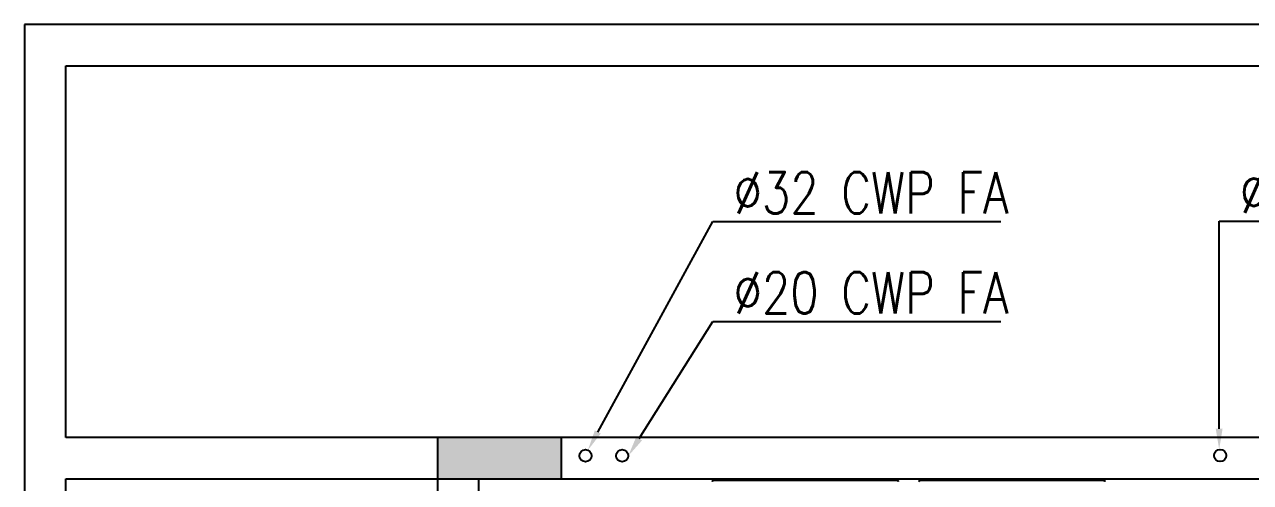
# Model space of a CAD drawing. Header units: metres. Extents: x -658 to -58, y -713 to -118.
# Drawn here: x -230 to -224.07, y -192.16 to -189.95 of the extents above; entities that cross this region are included whole.
import ezdxf
from ezdxf import colors
from ezdxf.entities.mleader import LeaderData, LeaderLine
from ezdxf.math import Vec2, Vec3

# ---------------------------------------------------------------- set-up
doc = ezdxf.new("R2010")
doc.units = ezdxf.units.M
doc.header["$LTSCALE"] = 100
for name, color, linetype in [('cw', 4, 'Continuous'), ('plan', 8, 'Continuous'), ('WATER TEXT', 3, 'Continuous')]:
    doc.layers.add(name, color=color, linetype=linetype)
doc.styles.add('02-GROUND-FOR WORK$0$MZ', font='romans.shx', dxfattribs={"width": 0.8})

# ---------------------------------------------------------------- blocks, each defined once
blk = doc.blocks.new('Modern_Bed_13665 - Modern_Bed_13665-1077701-الدور الاول')
for p, q in [((-0.056, 0.8542), (-0.944, 0.8542)), ((-0.056, 0.8527), (-0.944, 0.8527)), ((0.944, 0.8542), (0.056, 0.8542)), ((0.944, 0.8527), (0.056, 0.8527))]:
    blk.add_line(p, q)
at = {"flags": 128}
for points in [[(-0.95, 0.8468), (-0.9498, 0.8484), (-0.9492, 0.8498), (-0.9482, 0.851), (-0.947, 0.8519), (-0.9456, 0.8525), (-0.944, 0.8527)], [(-0.056, 0.8527), (-0.0544, 0.8525), (-0.053, 0.8519), (-0.0518, 0.851), (-0.0508, 0.8498), (-0.0502, 0.8484), (-0.05, 0.8468)], [(0.05, 0.8468), (0.0502, 0.8484), (0.0508, 0.8498), (0.0518, 0.851), (0.053, 0.8519), (0.0544, 0.8525), (0.056, 0.8527)], [(0.944, 0.8527), (0.9456, 0.8525), (0.947, 0.8519), (0.9482, 0.851), (0.9492, 0.8498), (0.9498, 0.8484), (0.95, 0.8468)]]:
    blk.add_lwpolyline(points, dxfattribs=at)
for centre, start, end in [((-0.944, 0.8482), 90, 180), ((-0.056, 0.8482), 0, 90), ((0.056, 0.8482), 90, 180), ((0.944, 0.8482), 360, 90)]:
    blk.add_arc(centre, 0.006, start, end)
blk = doc.blocks.new('RWEFRWEFRWE')
h = blk.add_hatch(color=256)
h.dxf.hatch_style = 1
h.paths.add_polyline_path([(-227.4055, -174.2532), (-227.4055, -174.0532), (-228.0055, -174.0532), (-228.0055, -174.2532)])
blk.add_lwpolyline([(-227.4055, -174.2532), (-227.4055, -174.0532), (-228.0055, -174.0532), (-228.0055, -174.2532)], close=True)
blk = doc.blocks.new('A$Cb06f5615')
at = {"layer": 'plan'}
for p, q in [((-11.1028, 21.3095), (-41.8028, 21.3095)), ((-41.8028, 21.3095), (-41.8028, 1.3095)), ((-41.6028, 21.1095), (-28.9035, 21.1095)), ((-41.6028, 19.3095), (-41.6028, 21.1095)), ((-39.8035, 19.3095), (-41.6028, 19.3095)), ((-39.8035, 19.3095), (-39.8035, 17.3095)), ((-34.2035, 19.3095), (-39.8035, 19.3095)), ((-41.6028, 19.1095), (-39.8035, 19.1095)), ((-41.6028, 1.5095), (-41.6028, 19.1095)), ((-39.6035, 17.3095), (-39.6035, 19.1095)), ((-39.6035, 19.1095), (-34.6035, 19.1095))]:
    blk.add_line(p, q, dxfattribs=at)
for name, p in [('RWEFRWEFRWE', (188.202, 193.3627)), ('Modern_Bed_13665 - Modern_Bed_13665-1077701-الدور الاول', (-37.5226, 18.2495))]:
    blk.add_blockref(name, p, dxfattribs=at)

msp = doc.modelspace()

# ---------------------------------------------------------------- linework, layer by layer
at = {"layer": 'cw', "linetype": 'Continuous'}
for centre in [(-227.2891, -192.034), (-227.1119, -192.034), (-224.2167, -192.0332)]:
    msp.add_circle(centre, 0.0294, dxfattribs=at)

# ---------------------------------------------------------------- block references
at = {"layer": 'plan'}
msp.add_blockref('A$Cb06f5615', (-188.202, -211.2557), dxfattribs=at)

# ---------------------------------------------------------------- leaders
at = {"layer": 'WATER TEXT', "color": 3}
ml = msp.add_multileader_mtext('Standard', dxfattribs=at)
ml.set_content('∅32 CWP FA', color=3, style='02-GROUND-FOR WORK$0$MZ')
ml.set_leader_properties(color=1)
ml.build(insert=Vec2(0, 0))
ml.multileader.update_dxf_attribs({"text_left_attachment_type": 6, "text_right_attachment_type": 6, "dogleg_length": 100, "arrow_head_size": 0.1})
ctx = ml.context
ctx.base_point, ctx.char_height, ctx.arrow_head_size, ctx.landing_gap_size, ctx.plane_origin = Vec3(-226.572, -190.9007), 0.2, 0.1, 0.00009, Vec3(-226.5124, -191.2704)
ctx.left_attachment, ctx.right_attachment = 6, 6
notes = []
notes.append((ctx, [(0, (1, 1, 0), (-226.672, -190.9007), (1, 0), 0.1, [(0, [(-227.2775, -192.007)], 0, [])])]))
ctx.mtext.insert, ctx.mtext.flow_direction = Vec3(-226.5719, -190.6607), 5
ml = msp.add_multileader_mtext('Standard', dxfattribs=at)
ml.set_content('∅20 CWP FA', color=3, style='02-GROUND-FOR WORK$0$MZ')
ml.set_leader_properties(color=1)
ml.build(insert=Vec2(0, 0))
ml.multileader.update_dxf_attribs({"text_left_attachment_type": 6, "text_right_attachment_type": 6, "dogleg_length": 100, "arrow_head_size": 0.1})
ctx = ml.context
ctx.base_point, ctx.char_height, ctx.arrow_head_size, ctx.landing_gap_size, ctx.plane_origin = Vec3(-224.1214, -190.8983), 0.2, 0.1, 0.00009, Vec3(-224.0618, -192.3119)
ctx.left_attachment, ctx.right_attachment = 6, 6
notes.append((ctx, [(0, (1, 1, 0), (-224.2214, -190.8983), (1, 0), 0.1, [(0, [(-224.2214, -192.0038)], 0, [])])]))
ctx.mtext.insert, ctx.mtext.flow_direction = Vec3(-224.1213, -190.6583), 5
ml = msp.add_multileader_mtext('Standard', dxfattribs=at)
ml.set_content('∅20 CWP FA', color=3, style='02-GROUND-FOR WORK$0$MZ')
ml.set_leader_properties(color=1)
ml.build(insert=Vec2(0, 0))
ml.multileader.update_dxf_attribs({"text_left_attachment_type": 6, "text_right_attachment_type": 6, "dogleg_length": 100, "arrow_head_size": 0.1})
ctx = ml.context
ctx.base_point, ctx.char_height, ctx.arrow_head_size, ctx.landing_gap_size, ctx.plane_origin = Vec3(-226.572, -191.3847), 0.2, 0.1, 0.00009, Vec3(-226.5124, -191.7544)
ctx.left_attachment, ctx.right_attachment = 6, 6
notes.append((ctx, [(0, (1, 1, 0), (-226.672, -191.3847), (1, 0), 0.1, [(0, [(-227.0826, -192.0359)], 0, [])])]))
ctx.mtext.insert, ctx.mtext.flow_direction = Vec3(-226.5719, -191.1447), 5
for ctx, leaders in notes:
    for number, flags, end, landing, length, lines in leaders:
        leader = LeaderData()
        leader.index, (leader.has_last_leader_line, leader.has_dogleg_vector, leader.attachment_direction) = number, flags
        leader.last_leader_point, leader.dogleg_vector, leader.dogleg_length = Vec3(end), Vec3(landing), length
        for number, points, colour, breaks in lines:
            line = LeaderLine()
            line.index, line.vertices, line.color, line.breaks = number, Vec3.list(points), colors.encode_raw_color(colour), breaks
            leader.lines.append(line)
        ctx.leaders.append(leader)

doc.saveas('drawing.dxf')
